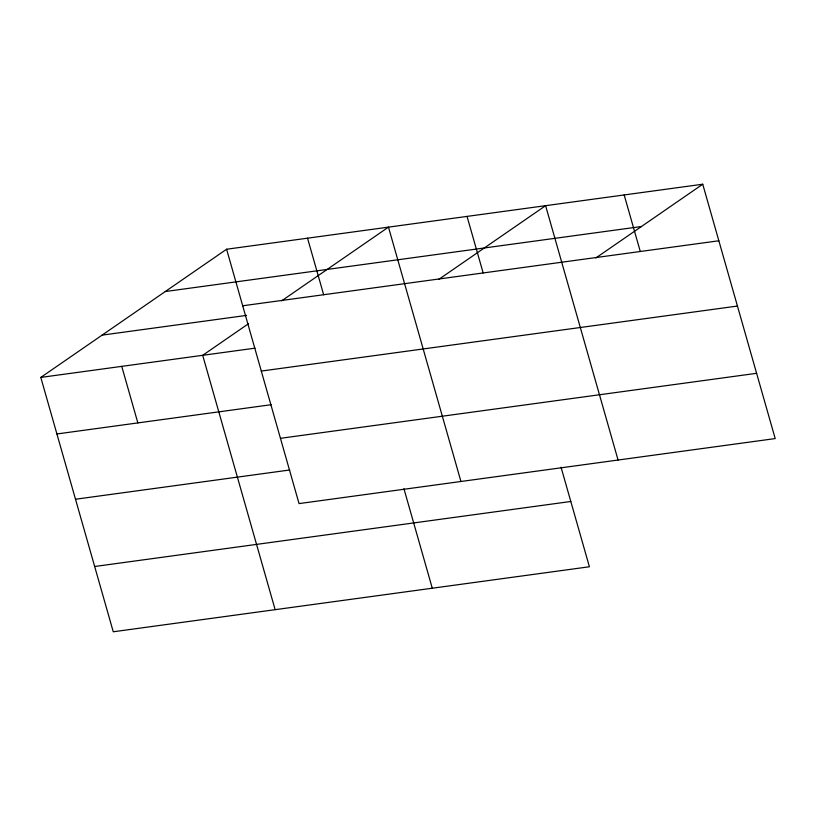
<?xml version="1.0" encoding="UTF-8"?>
<svg xmlns="http://www.w3.org/2000/svg" width="816" height="816" viewBox="0 0 816 816"><rect width="100%" height="100%" fill="white"/><g stroke="black" fill="none" stroke-linecap="round" stroke-linejoin="round"><path stroke-width="1.22" d="M561.061 467.252L589.407 566.763L113.261 631.778L40.8 377.42L226.593 249.237L702.739 184.222L775.2 438.58L299.044 503.594L226.593 249.237M248.411 323.768L202.694 355.317L275.145 609.674M281.612 300.869L388.477 227.134L460.938 481.491M438.743 279.409L545.608 205.683L618.069 460.04M595.874 257.958L702.739 184.222M165.281 291.536L641.437 226.522M242.699 305.786L718.855 240.771M102.112 335.121L246.565 315.394M40.8 377.42L255.071 348.157M261.293 371.066L737.45 306.051M56.906 433.969L271.177 404.705M280.449 438.314L756.605 373.31M75.5 499.239L289.772 469.985M94.666 566.498L570.812 501.483M624.179 194.953L640.285 251.501M467.048 216.403L483.154 272.952M403.93 488.702L432.276 588.214M307.54 238.18L323.646 294.729M121.747 366.364L137.853 422.912"/></g></svg>
